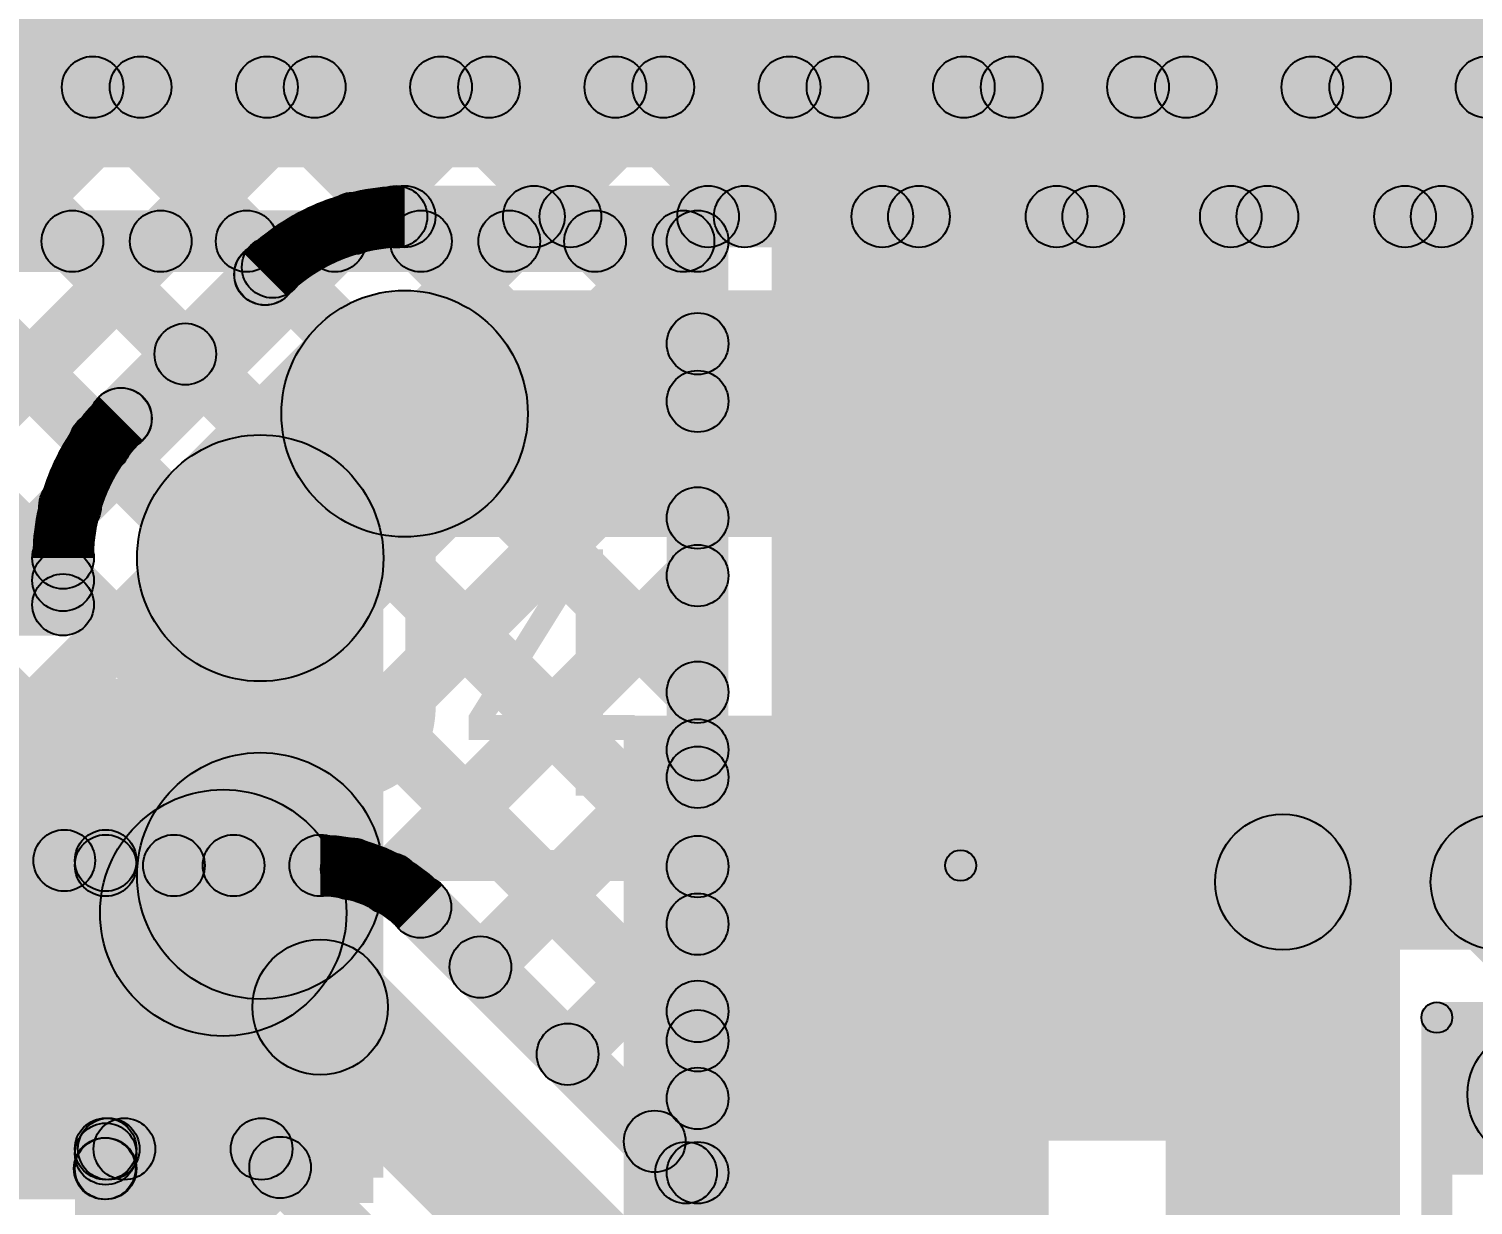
# Model space of a CAD drawing. Header units: millimetres. Extents: x -0.08 to 3.07, y -0.08 to 2.73.
# Drawn here: x 0.9654 to 1.1999, y 1.2426 to 1.4335 of the extents above; entities that cross this region are included whole.
import ezdxf

# ---------------------------------------------------------------- set-up
doc = ezdxf.new("R2010")
doc.units = ezdxf.units.MM
doc.header["$MEASUREMENT"] = 0
for name, color, linetype in [('BottomLayer', 5, 'Continuous'), ('BottomPaste', 16, 'Continuous'), ('BottomSolder', 6, 'Continuous'), ('TopLayer', 1, 'Continuous'), ('TopOverlay', 2, 'Continuous'), ('TopPaste', 8, 'Continuous'), ('TopSolder', 216, 'Continuous')]:
    doc.layers.add(name, color=color, linetype=linetype)

# ---------------------------------------------------------------- blocks, each defined once
blk = doc.blocks.new('R__0402_43')
at = {"layer": 'TopLayer'}
for points in [[(-0.0275, -0.0125), (-0.0275, 0.0125), (-0.0095, 0.0125), (-0.0095, -0.0125)], [(0.0095, -0.0125), (0.0095, 0.0125), (0.0275, 0.0125), (0.0275, -0.0125)]]:
    blk.add_hatch(color=1, dxfattribs=at).paths.add_polyline_path(points)
at = {"layer": 'TopOverlay'}
h = blk.add_hatch(color=2, dxfattribs=at)
edge = h.paths.add_edge_path()
edge.add_arc((-0.031, 0.016), 0.0025, 0, 360)
h = blk.add_hatch(color=2, dxfattribs=at)
edge = h.paths.add_edge_path()
edge.add_arc((-0.031, 0.016), 0.0025, 0, 360)
for points in [[(-0.031, 0.0135), (-0.031, 0.0185), (0.031, 0.0185), (0.031, 0.0135)], [(-0.0335, 0.016), (-0.0285, 0.016), (-0.0285, -0.016), (-0.0335, -0.016)], [(0.0285, 0.016), (0.0335, 0.016), (0.0335, -0.016), (0.0285, -0.016)], [(-0.031, -0.0185), (-0.031, -0.0135), (0.031, -0.0135), (0.031, -0.0185)], [(-0.032, -0.01706), (-0.032, -0.01694), (0.032, -0.01694), (0.032, -0.01706)]]:
    blk.add_hatch(color=2, dxfattribs=at).paths.add_polyline_path(points)
h = blk.add_hatch(color=2, dxfattribs=at)
edge = h.paths.add_edge_path()
edge.add_arc((0.031, 0.016), 0.0025, 0, 360)
h = blk.add_hatch(color=2, dxfattribs=at)
edge = h.paths.add_edge_path()
edge.add_arc((0.031, 0.016), 0.0025, 0, 360)
h = blk.add_hatch(color=2, dxfattribs=at)
edge = h.paths.add_edge_path()
edge.add_arc((-0.031, -0.016), 0.0025, 0, 360)
h = blk.add_hatch(color=2, dxfattribs=at)
edge = h.paths.add_edge_path()
edge.add_arc((-0.031, -0.016), 0.0025, 0, 360)
h = blk.add_hatch(color=2, dxfattribs=at)
edge = h.paths.add_edge_path()
edge.add_arc((0.031, -0.016), 0.0025, 0, 360)
h = blk.add_hatch(color=2, dxfattribs=at)
edge = h.paths.add_edge_path()
edge.add_arc((0.031, -0.016), 0.0025, 0, 360)
h = blk.add_hatch(color=2, dxfattribs=at)
edge = h.paths.add_edge_path()
edge.add_arc((-0.032, -0.017), 0.0000635, 0, 360)
h = blk.add_hatch(color=2, dxfattribs=at)
edge = h.paths.add_edge_path()
edge.add_arc((0.032, -0.017), 0.0000635, 0, 360)
at = {"layer": 'TopPaste'}
for points in [[(-0.0275, -0.0125), (-0.0275, 0.0125), (-0.0095, 0.0125), (-0.0095, -0.0125)], [(0.0095, -0.0125), (0.0095, 0.0125), (0.0275, 0.0125), (0.0275, -0.0125)]]:
    blk.add_hatch(color=8, dxfattribs=at).paths.add_polyline_path(points)
at = {"layer": 'TopSolder'}
for points in [[(-0.0315, -0.0165), (-0.0315, 0.0165), (-0.0055, 0.0165), (-0.0055, -0.0165)], [(0.0055, -0.0165), (0.0055, 0.0165), (0.0315, 0.0165), (0.0315, -0.0165)]]:
    blk.add_hatch(color=216, dxfattribs=at).paths.add_polyline_path(points)
at = {"layer": 'TopOverlay'}
for centre, radius in [((-0.031, 0.016), 0.0025), ((-0.031, 0.016), 0.0025), ((0.031, 0.016), 0.0025), ((0.031, 0.016), 0.0025), ((-0.031, -0.016), 0.0025), ((-0.031, -0.016), 0.0025), ((0.031, -0.016), 0.0025), ((0.031, -0.016), 0.0025), ((-0.032, -0.017), 0.0000635), ((0.032, -0.017), 0.0000635)]:
    blk.add_circle(centre, radius, dxfattribs=at)
blk = doc.blocks.new('SOT23_3_B_51')
at = {"layer": 'BottomLayer'}
for points in [[(-0.02166, 0.02657), (-0.05316, 0.02657), (-0.05316, 0.05807), (-0.02166, 0.05807)], [(0.05314, 0.02657), (0.02165, 0.02657), (0.02165, 0.05807), (0.05314, 0.05807)], [(0.01574, -0.05807), (-0.01575, -0.05807), (-0.01575, -0.02657), (0.01574, -0.02657)]]:
    blk.add_hatch(color=5, dxfattribs=at).paths.add_polyline_path(points)
at = {"layer": 'BottomPaste'}
for points in [[(-0.02166, 0.02657), (-0.05316, 0.02657), (-0.05316, 0.05807), (-0.02166, 0.05807)], [(0.05314, 0.02657), (0.02165, 0.02657), (0.02165, 0.05807), (0.05314, 0.05807)], [(0.01574, -0.05807), (-0.01575, -0.05807), (-0.01575, -0.02657), (0.01574, -0.02657)]]:
    blk.add_hatch(color=16, dxfattribs=at).paths.add_polyline_path(points)
at = {"layer": 'BottomSolder'}
for points in [[(-0.01766, 0.02257), (-0.05716, 0.02257), (-0.05716, 0.06207), (-0.01766, 0.06207)], [(0.05714, 0.02257), (0.01765, 0.02257), (0.01765, 0.06207), (0.05714, 0.06207)], [(0.01974, -0.06207), (-0.01975, -0.06207), (-0.01975, -0.02257), (0.01974, -0.02257)]]:
    blk.add_hatch(color=6, dxfattribs=at).paths.add_polyline_path(points)
blk = doc.blocks.new('LM393DT_60')
at = {"layer": 'TopLayer'}
for points in [[(-0.07579, -0.06319), (-0.07579, -0.08681), (-0.13681, -0.08681), (-0.13681, -0.06319)], [(0.13681, -0.06319), (0.13681, -0.08681), (0.07579, -0.08681), (0.07579, -0.06319)]]:
    blk.add_hatch(color=1, dxfattribs=at).paths.add_polyline_path(points)
at = {"layer": 'TopOverlay'}
h = blk.add_hatch(color=2, dxfattribs=at)
edge = h.paths.add_edge_path()
edge.add_arc((-0.075, -0.098), 0.0025, 0, 360)
blk.add_hatch(color=2, dxfattribs=at).paths.add_polyline_path([(0.08, -0.0955), (0.08, -0.1005), (-0.075, -0.1005), (-0.075, -0.0955)])
at = {"layer": 'TopPaste'}
for points in [[(-0.07579, -0.06319), (-0.07579, -0.08681), (-0.13681, -0.08681), (-0.13681, -0.06319)], [(0.13681, -0.06319), (0.13681, -0.08681), (0.07579, -0.08681), (0.07579, -0.06319)]]:
    blk.add_hatch(color=8, dxfattribs=at).paths.add_polyline_path(points)
at = {"layer": 'TopSolder'}
for points in [[(-0.07179, -0.05919), (-0.07179, -0.09081), (-0.14081, -0.09081), (-0.14081, -0.05919)], [(0.14081, -0.05919), (0.14081, -0.09081), (0.07179, -0.09081), (0.07179, -0.05919)]]:
    blk.add_hatch(color=216, dxfattribs=at).paths.add_polyline_path(points)
at = {"layer": 'TopOverlay'}
blk.add_circle((-0.075, -0.098), 0.0025, dxfattribs=at)
blk = doc.blocks.new('SPX3940AM3_L_3_3_TR_62')
at = {"layer": 'TopLayer'}
blk.add_hatch(color=1, dxfattribs=at).paths.add_polyline_path([(-0.06299, 0.14961), (0.06299, 0.14961), (0.06299, 0.07087), (-0.06299, 0.07087)])
at = {"layer": 'TopPaste'}
blk.add_hatch(color=8, dxfattribs=at).paths.add_polyline_path([(-0.06299, 0.14961), (0.06299, 0.14961), (0.06299, 0.07087), (-0.06299, 0.07087)])
at = {"layer": 'TopSolder'}
blk.add_hatch(color=216, dxfattribs=at).paths.add_polyline_path([(-0.06699, 0.15361), (0.06699, 0.15361), (0.06699, 0.06687), (-0.06699, 0.06687)])
blk = doc.blocks.new('S______B______B_67')
at = {"layer": 'BottomLayer'}
for points in [[(-0.015, 0.0175), (-0.015, -0.0175), (-0.045, -0.0175), (-0.045, 0.0175)], [(0.045, 0.0175), (0.045, -0.0175), (0.015, -0.0175), (0.015, 0.0175)]]:
    blk.add_hatch(color=5, dxfattribs=at).paths.add_polyline_path(points)
at = {"layer": 'BottomPaste'}
for points in [[(-0.015, 0.0175), (-0.015, -0.0175), (-0.045, -0.0175), (-0.045, 0.0175)], [(0.045, 0.0175), (0.045, -0.0175), (0.015, -0.0175), (0.015, 0.0175)]]:
    blk.add_hatch(color=16, dxfattribs=at).paths.add_polyline_path(points)
at = {"layer": 'BottomSolder'}
for points in [[(-0.011, 0.0215), (-0.011, -0.0215), (-0.049, -0.0215), (-0.049, 0.0215)], [(0.049, 0.0215), (0.049, -0.0215), (0.011, -0.0215), (0.011, 0.0215)]]:
    blk.add_hatch(color=6, dxfattribs=at).paths.add_polyline_path(points)
blk = doc.blocks.new('S______B______B_68')
at = {"layer": 'BottomLayer'}
for points in [[(-0.015, 0.0175), (-0.015, -0.0175), (-0.045, -0.0175), (-0.045, 0.0175)], [(0.045, 0.0175), (0.045, -0.0175), (0.015, -0.0175), (0.015, 0.0175)]]:
    blk.add_hatch(color=5, dxfattribs=at).paths.add_polyline_path(points)
at = {"layer": 'BottomPaste'}
for points in [[(-0.015, 0.0175), (-0.015, -0.0175), (-0.045, -0.0175), (-0.045, 0.0175)], [(0.045, 0.0175), (0.045, -0.0175), (0.015, -0.0175), (0.015, 0.0175)]]:
    blk.add_hatch(color=16, dxfattribs=at).paths.add_polyline_path(points)
at = {"layer": 'BottomSolder'}
for points in [[(-0.011, 0.0215), (-0.011, -0.0215), (-0.049, -0.0215), (-0.049, 0.0215)], [(0.049, 0.0215), (0.049, -0.0215), (0.011, -0.0215), (0.011, 0.0215)]]:
    blk.add_hatch(color=6, dxfattribs=at).paths.add_polyline_path(points)

msp = doc.modelspace()

# ---------------------------------------------------------------- hatches: boundary and pattern name
at = {"layer": 'BottomLayer'}
for points in [[(0.64116, 1.419), (0.64116, 1.429), (1.295, 1.429), (1.295, 1.419)], [(0.91569, 1.42046), (0.92276, 1.42754), (0.98054, 1.36976), (0.97347, 1.36269)], [(0.94154, 1.34661), (0.93446, 1.35368), (1.00832, 1.42754), (1.01539, 1.42046)], [(0.94154, 1.3749), (0.93446, 1.38197), (0.98003, 1.42754), (0.9871, 1.42046)], [(0.94398, 1.42046), (0.95105, 1.42754), (0.99438, 1.3842), (0.98731, 1.37713)], [(0.97226, 1.42046), (0.97933, 1.42754), (1.00855, 1.39831), (1.00148, 1.39124)], [(1.00054, 1.42046), (1.00762, 1.42754), (1.02864, 1.40651), (1.02157, 1.39944)], [(1.02154, 1.39834), (1.01447, 1.40541), (1.0366, 1.42754), (1.04367, 1.42046)], [(1.02883, 1.42046), (1.0359, 1.42754), (1.0569, 1.40654), (1.04983, 1.39946)], [(1.05096, 1.39946), (1.04389, 1.40654), (1.06489, 1.42754), (1.07196, 1.42046)], [(1.05711, 1.42046), (1.06418, 1.42754), (1.08518, 1.40654), (1.07811, 1.39946)], [(1.07924, 1.39946), (1.07217, 1.40654), (1.09317, 1.42754), (1.10024, 1.42046)], [(1.0854, 1.42046), (1.09247, 1.42754), (1.11347, 1.40654), (1.1064, 1.39946)], [(1.10753, 1.39946), (1.10045, 1.40654), (1.12145, 1.42754), (1.12853, 1.42046)], [(1.11368, 1.42046), (1.12075, 1.42754), (1.14175, 1.40654), (1.13468, 1.39946)], [(1.13581, 1.39946), (1.12874, 1.40654), (1.14974, 1.42754), (1.15681, 1.42046)], [(1.14197, 1.42046), (1.14904, 1.42754), (1.17004, 1.40654), (1.16297, 1.39946)], [(1.16409, 1.39946), (1.15702, 1.40654), (1.17802, 1.42754), (1.18509, 1.42046)], [(1.17025, 1.42046), (1.17732, 1.42754), (1.19832, 1.40654), (1.19125, 1.39946)], [(1.19238, 1.39946), (1.18531, 1.40654), (1.20631, 1.42754), (1.21338, 1.42046)], [(1.19853, 1.42046), (1.20561, 1.42754), (1.22661, 1.40654), (1.21953, 1.39946)], [(1.02643, 1.398), (1.02643, 1.408), (1.271, 1.408), (1.271, 1.398)], [(0.98394, 1.36669), (0.97686, 1.37376), (1.00024, 1.39714), (1.00731, 1.39006)], [(1.02643, 1.351), (1.02643, 1.391), (1.271, 1.391), (1.271, 1.351)], [(1.01714, 1.33343), (0.98886, 1.36171), (1.01229, 1.38514), (1.04057, 1.35686)], [(0.93446, 1.37341), (0.94154, 1.38048), (0.97454, 1.34748), (0.96746, 1.34041)], [(0.95967, 1.33646), (0.9526, 1.34354), (0.96859, 1.35953), (0.97566, 1.35246)], [(0.976, 1.34), (0.966, 1.34), (0.966, 1.34757), (0.976, 1.34757)], [(1.023, 1.296), (0.983, 1.296), (0.983, 1.34757), (1.023, 1.34757)], [(0.938, 1.335), (0.938, 1.345), (0.971, 1.345), (0.971, 1.335)], [(1.023, 1.328), (0.88, 1.328), (0.88, 1.247), (1.023, 1.247)], [(1.062, 1.206), (1.131, 1.206), (1.131, 1.322), (1.062, 1.322)], [(1.01114, 1.27586), (0.98286, 1.30414), (0.98886, 1.31014), (1.01714, 1.28186)], [(1.169, 1.284), (1.169, 1.306), (1.204, 1.306), (1.204, 1.284)], [(1.19622, 1.28722), (1.21178, 1.30278), (1.24578, 1.26878), (1.23022, 1.25322)], [(1.153, 1.19), (1.188, 1.19), (1.188, 1.262), (1.153, 1.262)]]:
    msp.add_hatch(color=5, dxfattribs=at).paths.add_polyline_path(points)
h = msp.add_hatch(color=5, dxfattribs=at)
edge = h.paths.add_edge_path()
edge.add_arc((0.9758, 1.424), 0.005, 0, 360)
h = msp.add_hatch(color=5, dxfattribs=at)
edge = h.paths.add_edge_path()
edge.add_arc((0.98357, 1.424), 0.005, 0, 360)
h = msp.add_hatch(color=5, dxfattribs=at)
edge = h.paths.add_edge_path()
edge.add_arc((1.00408, 1.424), 0.005, 0, 360)
h = msp.add_hatch(color=5, dxfattribs=at)
edge = h.paths.add_edge_path()
edge.add_arc((1.01185, 1.424), 0.005, 0, 360)
h = msp.add_hatch(color=5, dxfattribs=at)
edge = h.paths.add_edge_path()
edge.add_arc((1.03236, 1.424), 0.005, 0, 360)
h = msp.add_hatch(color=5, dxfattribs=at)
edge = h.paths.add_edge_path()
edge.add_arc((1.04014, 1.424), 0.005, 0, 360)
h = msp.add_hatch(color=5, dxfattribs=at)
edge = h.paths.add_edge_path()
edge.add_arc((1.06065, 1.424), 0.005, 0, 360)
h = msp.add_hatch(color=5, dxfattribs=at)
edge = h.paths.add_edge_path()
edge.add_arc((1.06842, 1.424), 0.005, 0, 360)
h = msp.add_hatch(color=5, dxfattribs=at)
edge = h.paths.add_edge_path()
edge.add_arc((1.08893, 1.424), 0.005, 0, 360)
h = msp.add_hatch(color=5, dxfattribs=at)
edge = h.paths.add_edge_path()
edge.add_arc((1.09671, 1.424), 0.005, 0, 360)
h = msp.add_hatch(color=5, dxfattribs=at)
edge = h.paths.add_edge_path()
edge.add_arc((1.11722, 1.424), 0.005, 0, 360)
h = msp.add_hatch(color=5, dxfattribs=at)
edge = h.paths.add_edge_path()
edge.add_arc((1.12499, 1.424), 0.005, 0, 360)
h = msp.add_hatch(color=5, dxfattribs=at)
edge = h.paths.add_edge_path()
edge.add_arc((1.1455, 1.424), 0.005, 0, 360)
h = msp.add_hatch(color=5, dxfattribs=at)
edge = h.paths.add_edge_path()
edge.add_arc((1.15327, 1.424), 0.005, 0, 360)
h = msp.add_hatch(color=5, dxfattribs=at)
edge = h.paths.add_edge_path()
edge.add_arc((1.17379, 1.424), 0.005, 0, 360)
h = msp.add_hatch(color=5, dxfattribs=at)
edge = h.paths.add_edge_path()
edge.add_arc((1.18156, 1.424), 0.005, 0, 360)
h = msp.add_hatch(color=5, dxfattribs=at)
edge = h.paths.add_edge_path()
edge.add_arc((1.20207, 1.424), 0.005, 0, 360)
h = msp.add_hatch(color=5, dxfattribs=at)
edge = h.paths.add_edge_path()
edge.add_arc((1.01801, 1.40187), 0.005, 0, 360)
h = msp.add_hatch(color=5, dxfattribs=at)
edge = h.paths.add_edge_path()
edge.add_arc((1.02511, 1.40297), 0.005, 0, 360)
h = msp.add_hatch(color=5, dxfattribs=at)
edge = h.paths.add_edge_path()
edge.add_arc((1.02643, 1.403), 0.005, 0, 360)
h = msp.add_hatch(color=5, dxfattribs=at)
edge = h.paths.add_edge_path()
edge.add_arc((1.02643, 1.403), 0.005, 0, 360)
h = msp.add_hatch(color=5, dxfattribs=at)
edge = h.paths.add_edge_path()
edge.add_arc((1.02643, 1.403), 0.005, 0, 360)
h = msp.add_hatch(color=5, dxfattribs=at)
edge = h.paths.add_edge_path()
edge.add_arc((1.04742, 1.403), 0.005, 0, 360)
h = msp.add_hatch(color=5, dxfattribs=at)
edge = h.paths.add_edge_path()
edge.add_arc((1.05336, 1.403), 0.005, 0, 360)
h = msp.add_hatch(color=5, dxfattribs=at)
edge = h.paths.add_edge_path()
edge.add_arc((1.07571, 1.403), 0.005, 0, 360)
h = msp.add_hatch(color=5, dxfattribs=at)
edge = h.paths.add_edge_path()
edge.add_arc((1.08165, 1.403), 0.005, 0, 360)
h = msp.add_hatch(color=5, dxfattribs=at)
edge = h.paths.add_edge_path()
edge.add_arc((1.10399, 1.403), 0.005, 0, 360)
h = msp.add_hatch(color=5, dxfattribs=at)
edge = h.paths.add_edge_path()
edge.add_arc((1.10993, 1.403), 0.005, 0, 360)
h = msp.add_hatch(color=5, dxfattribs=at)
edge = h.paths.add_edge_path()
edge.add_arc((1.13227, 1.403), 0.005, 0, 360)
h = msp.add_hatch(color=5, dxfattribs=at)
edge = h.paths.add_edge_path()
edge.add_arc((1.13822, 1.403), 0.005, 0, 360)
h = msp.add_hatch(color=5, dxfattribs=at)
edge = h.paths.add_edge_path()
edge.add_arc((1.16056, 1.403), 0.005, 0, 360)
h = msp.add_hatch(color=5, dxfattribs=at)
edge = h.paths.add_edge_path()
edge.add_arc((1.1665, 1.403), 0.005, 0, 360)
h = msp.add_hatch(color=5, dxfattribs=at)
edge = h.paths.add_edge_path()
edge.add_arc((1.18884, 1.403), 0.005, 0, 360)
h = msp.add_hatch(color=5, dxfattribs=at)
edge = h.paths.add_edge_path()
edge.add_arc((1.19479, 1.403), 0.005, 0, 360)
h = msp.add_hatch(color=5, dxfattribs=at)
edge = h.paths.add_edge_path()
edge.add_arc((1.00502, 1.39478), 0.005, 0, 360)
h = msp.add_hatch(color=5, dxfattribs=at)
edge = h.paths.add_edge_path()
edge.add_arc((1.00378, 1.3936), 0.005, 0, 360)
h = msp.add_hatch(color=5, dxfattribs=at)
edge = h.paths.add_edge_path()
edge.add_arc((1.00378, 1.3936), 0.005, 0, 360)
h = msp.add_hatch(color=5, dxfattribs=at)
edge = h.paths.add_edge_path()
edge.add_arc((1.0038, 1.39363), 0.005, 0, 360)
h = msp.add_hatch(color=5, dxfattribs=at)
edge = h.paths.add_edge_path()
edge.add_arc((1.02643, 1.371), 0.02, 0, 360)
h = msp.add_hatch(color=5, dxfattribs=at)
edge = h.paths.add_edge_path()
edge.add_arc((1.02643, 1.371), 0.02, 0, 360)
h = msp.add_hatch(color=5, dxfattribs=at)
edge = h.paths.add_edge_path()
edge.add_arc((0.99084, 1.38067), 0.005, 0, 360)
h = msp.add_hatch(color=5, dxfattribs=at)
edge = h.paths.add_edge_path()
edge.add_arc((0.98037, 1.3702), 0.005, 0, 360)
h = msp.add_hatch(color=5, dxfattribs=at)
edge = h.paths.add_edge_path()
edge.add_arc((0.9804, 1.37022), 0.005, 0, 360)
h = msp.add_hatch(color=5, dxfattribs=at)
edge = h.paths.add_edge_path()
edge.add_arc((0.9804, 1.37022), 0.005, 0, 360)
h = msp.add_hatch(color=5, dxfattribs=at)
edge = h.paths.add_edge_path()
edge.add_arc((0.977, 1.36623), 0.005, 0, 360)
h = msp.add_hatch(color=5, dxfattribs=at)
edge = h.paths.add_edge_path()
edge.add_arc((1.003, 1.34757), 0.02, 0, 360)
h = msp.add_hatch(color=5, dxfattribs=at)
edge = h.paths.add_edge_path()
edge.add_arc((1.003, 1.34757), 0.02, 0, 360)
h = msp.add_hatch(color=5, dxfattribs=at)
edge = h.paths.add_edge_path()
edge.add_arc((0.97213, 1.35599), 0.005, 0, 360)
h = msp.add_hatch(color=5, dxfattribs=at)
edge = h.paths.add_edge_path()
edge.add_arc((0.971, 1.34757), 0.005, 0, 360)
h = msp.add_hatch(color=5, dxfattribs=at)
edge = h.paths.add_edge_path()
edge.add_arc((0.971, 1.34757), 0.005, 0, 360)
h = msp.add_hatch(color=5, dxfattribs=at)
edge = h.paths.add_edge_path()
edge.add_arc((0.971, 1.34757), 0.005, 0, 360)
h = msp.add_hatch(color=5, dxfattribs=at)
edge = h.paths.add_edge_path()
edge.add_arc((0.971, 1.34394), 0.005, 0, 360)
h = msp.add_hatch(color=5, dxfattribs=at)
edge = h.paths.add_edge_path()
edge.add_arc((0.971, 1.34), 0.005, 0, 360)
h = msp.add_hatch(color=5, dxfattribs=at)
edge = h.paths.add_edge_path()
edge.add_arc((0.971, 1.34), 0.005, 0, 360)
h = msp.add_hatch(color=5, dxfattribs=at)
edge = h.paths.add_edge_path()
edge.add_arc((1.003, 1.296), 0.02, 0, 360)
h = msp.add_hatch(color=5, dxfattribs=at)
edge = h.paths.add_edge_path()
edge.add_arc((1.003, 1.296), 0.02, 0, 360)
h = msp.add_hatch(color=5, dxfattribs=at)
edge = h.paths.add_edge_path()
edge.add_arc((0.997, 1.29), 0.02, 0, 360)
h = msp.add_hatch(color=5, dxfattribs=at)
edge = h.paths.add_edge_path()
edge.add_arc((1.169, 1.295), 0.011, 0, 360)
h = msp.add_hatch(color=5, dxfattribs=at)
edge = h.paths.add_edge_path()
edge.add_arc((1.204, 1.295), 0.011, 0, 360)
h = msp.add_hatch(color=5, dxfattribs=at)
edge = h.paths.add_edge_path()
edge.add_arc((1.204, 1.295), 0.011, 0, 360)
at = {"layer": 'TopLayer'}
for points in [[(1.191, 1.412), (1.285, 1.412), (1.285, 1.713), (1.191, 1.713)], [(0.75564, 1.58052), (0.76271, 1.58759), (1.07754, 1.27276), (1.07046, 1.26569)], [(0.961, 1.411), (1.285, 1.411), (1.285, 1.579), (0.961, 1.579)], [(0.75564, 1.55223), (0.76271, 1.55931), (1.02137, 1.30064), (1.0143, 1.29357)], [(0.72955, 1.55004), (0.73662, 1.55711), (0.99252, 1.30121), (0.98545, 1.29414)], [(1.086, 1.286), (1.285, 1.286), (1.285, 1.555), (1.086, 1.555)], [(0.83462, 1.23969), (0.82755, 1.24676), (0.98332, 1.40254), (0.99039, 1.39546)], [(0.91816, 1.29495), (0.91109, 1.30202), (1.0116, 1.40254), (1.01867, 1.39546)], [(0.94644, 1.29495), (0.93937, 1.30202), (1.03989, 1.40254), (1.04696, 1.39546)], [(0.949, 1.394), (0.949, 1.404), (1.074, 1.404), (1.074, 1.394)], [(0.97473, 1.29495), (0.96766, 1.30202), (1.06817, 1.40254), (1.07524, 1.39546)], [(0.96898, 1.39546), (0.97605, 1.40254), (1.07754, 1.30105), (1.07046, 1.29398)], [(0.99726, 1.39546), (1.00433, 1.40254), (1.07754, 1.32933), (1.07046, 1.32226)], [(1.02554, 1.39546), (1.03262, 1.40254), (1.07754, 1.35762), (1.07046, 1.35054)], [(1.05383, 1.39546), (1.0609, 1.40254), (1.07754, 1.3859), (1.07046, 1.37883)], [(1.079, 1.312), (1.069, 1.312), (1.069, 1.399), (1.079, 1.399)], [(1.0022, 1.29414), (0.99513, 1.30121), (1.07046, 1.37655), (1.07754, 1.36947)], [(1.02754, 1.2912), (1.02047, 1.29827), (1.07046, 1.34826), (1.07754, 1.34119)], [(1.04229, 1.27766), (1.03522, 1.28473), (1.07046, 1.31998), (1.07754, 1.31291)], [(1.079, 1.274), (1.069, 1.274), (1.069, 1.312), (1.079, 1.312)], [(1.079, 1.274), (1.069, 1.274), (1.069, 1.312), (1.079, 1.312)], [(0.89289, 1.29349), (0.89289, 1.30349), (0.97791, 1.30349), (0.97791, 1.29349)], [(0.97791, 1.29268), (0.97791, 1.30268), (1.01274, 1.30268), (1.01274, 1.29268)], [(1.086, 1.253), (1.188, 1.253), (1.188, 1.3), (1.086, 1.3)], [(1.02547, 1.28741), (1.03254, 1.29448), (1.07566, 1.25136), (1.06859, 1.24429)], [(1.05643, 1.26352), (1.04936, 1.27059), (1.07046, 1.29169), (1.07754, 1.28462)], [(0.9354, 1.26368), (0.9354, 1.28568), (1.01274, 1.28568), (1.01274, 1.26368)], [(1.00497, 1.2669), (1.02052, 1.28246), (1.07038, 1.2326), (1.05482, 1.21704)], [(1.079, 1.24782), (1.069, 1.24782), (1.069, 1.274), (1.079, 1.274)], [(1.197, 1.249), (1.227, 1.249), (1.227, 1.272), (1.197, 1.272)], [(1.07057, 1.24938), (1.0635, 1.25645), (1.07046, 1.26341), (1.07754, 1.25634)], [(1.07057, 1.24938), (1.0635, 1.25645), (1.07046, 1.26341), (1.07754, 1.25634)], [(0.97791, 1.24668), (0.97791, 1.25668), (1.00322, 1.25668), (1.00322, 1.24668)], [(0.89289, 1.24587), (0.89289, 1.25587), (0.97791, 1.25587), (0.97791, 1.24587)], [(0.9813, 1.24495), (0.97423, 1.25202), (0.97742, 1.25521), (0.98449, 1.24814)], [(0.97488, 1.24814), (0.98195, 1.25521), (1.0496, 1.18756), (1.04253, 1.18049)], [(0.99968, 1.24814), (1.00675, 1.25521), (1.04987, 1.21209), (1.0428, 1.20502)], [(0.89289, 1.24349), (0.89289, 1.25349), (0.97791, 1.25349), (0.97791, 1.24349)], [(0.98145, 1.21682), (0.97438, 1.22389), (1.00269, 1.2522), (1.00976, 1.24513)], [(0.98291, 1.20087), (0.97291, 1.20087), (0.97291, 1.24849), (0.98291, 1.24849)]]:
    msp.add_hatch(color=1, dxfattribs=at).paths.add_polyline_path(points)
h = msp.add_hatch(color=1, dxfattribs=at)
edge = h.paths.add_edge_path()
edge.add_arc((0.97251, 1.399), 0.005, 0, 360)
h = msp.add_hatch(color=1, dxfattribs=at)
edge = h.paths.add_edge_path()
edge.add_arc((0.98685, 1.399), 0.005, 0, 360)
h = msp.add_hatch(color=1, dxfattribs=at)
edge = h.paths.add_edge_path()
edge.add_arc((1.0008, 1.399), 0.005, 0, 360)
h = msp.add_hatch(color=1, dxfattribs=at)
edge = h.paths.add_edge_path()
edge.add_arc((1.01514, 1.399), 0.005, 0, 360)
h = msp.add_hatch(color=1, dxfattribs=at)
edge = h.paths.add_edge_path()
edge.add_arc((1.02908, 1.399), 0.005, 0, 360)
h = msp.add_hatch(color=1, dxfattribs=at)
edge = h.paths.add_edge_path()
edge.add_arc((1.04342, 1.399), 0.005, 0, 360)
h = msp.add_hatch(color=1, dxfattribs=at)
edge = h.paths.add_edge_path()
edge.add_arc((1.05736, 1.399), 0.005, 0, 360)
h = msp.add_hatch(color=1, dxfattribs=at)
edge = h.paths.add_edge_path()
edge.add_arc((1.07171, 1.399), 0.005, 0, 360)
h = msp.add_hatch(color=1, dxfattribs=at)
edge = h.paths.add_edge_path()
edge.add_arc((1.074, 1.399), 0.005, 0, 360)
h = msp.add_hatch(color=1, dxfattribs=at)
edge = h.paths.add_edge_path()
edge.add_arc((1.074, 1.399), 0.005, 0, 360)
h = msp.add_hatch(color=1, dxfattribs=at)
edge = h.paths.add_edge_path()
edge.add_arc((1.074, 1.38236), 0.005, 0, 360)
h = msp.add_hatch(color=1, dxfattribs=at)
edge = h.paths.add_edge_path()
edge.add_arc((1.074, 1.37301), 0.005, 0, 360)
h = msp.add_hatch(color=1, dxfattribs=at)
edge = h.paths.add_edge_path()
edge.add_arc((1.074, 1.35408), 0.005, 0, 360)
h = msp.add_hatch(color=1, dxfattribs=at)
edge = h.paths.add_edge_path()
edge.add_arc((1.074, 1.34473), 0.005, 0, 360)
h = msp.add_hatch(color=1, dxfattribs=at)
edge = h.paths.add_edge_path()
edge.add_arc((1.074, 1.3258), 0.005, 0, 360)
h = msp.add_hatch(color=1, dxfattribs=at)
edge = h.paths.add_edge_path()
edge.add_arc((1.074, 1.31644), 0.005, 0, 360)
h = msp.add_hatch(color=1, dxfattribs=at)
edge = h.paths.add_edge_path()
edge.add_arc((1.074, 1.312), 0.005, 0, 360)
h = msp.add_hatch(color=1, dxfattribs=at)
edge = h.paths.add_edge_path()
edge.add_arc((1.074, 1.312), 0.005, 0, 360)
h = msp.add_hatch(color=1, dxfattribs=at)
edge = h.paths.add_edge_path()
edge.add_arc((1.074, 1.312), 0.005, 0, 360)
h = msp.add_hatch(color=1, dxfattribs=at)
edge = h.paths.add_edge_path()
edge.add_arc((0.97119, 1.29849), 0.005, 0, 360)
h = msp.add_hatch(color=1, dxfattribs=at)
edge = h.paths.add_edge_path()
edge.add_arc((0.97791, 1.29849), 0.005, 0, 360)
h = msp.add_hatch(color=1, dxfattribs=at)
edge = h.paths.add_edge_path()
edge.add_arc((0.97791, 1.29768), 0.005, 0, 360)
h = msp.add_hatch(color=1, dxfattribs=at)
edge = h.paths.add_edge_path()
edge.add_arc((0.98898, 1.29768), 0.005, 0, 360)
h = msp.add_hatch(color=1, dxfattribs=at)
edge = h.paths.add_edge_path()
edge.add_arc((0.99867, 1.29768), 0.005, 0, 360)
h = msp.add_hatch(color=1, dxfattribs=at)
edge = h.paths.add_edge_path()
edge.add_arc((1.01274, 1.29768), 0.005, 0, 360)
h = msp.add_hatch(color=1, dxfattribs=at)
edge = h.paths.add_edge_path()
edge.add_arc((1.01274, 1.29768), 0.005, 0, 360)
h = msp.add_hatch(color=1, dxfattribs=at)
edge = h.paths.add_edge_path()
edge.add_arc((1.01274, 1.29768), 0.005, 0, 360)
h = msp.add_hatch(color=1, dxfattribs=at)
edge = h.paths.add_edge_path()
edge.add_arc((1.01784, 1.29711), 0.005, 0, 360)
h = msp.add_hatch(color=1, dxfattribs=at)
edge = h.paths.add_edge_path()
edge.add_arc((1.074, 1.29751), 0.005, 0, 360)
h = msp.add_hatch(color=1, dxfattribs=at)
edge = h.paths.add_edge_path()
edge.add_arc((1.02401, 1.29473), 0.005, 0, 360)
h = msp.add_hatch(color=1, dxfattribs=at)
edge = h.paths.add_edge_path()
edge.add_arc((1.02901, 1.29094), 0.005, 0, 360)
h = msp.add_hatch(color=1, dxfattribs=at)
edge = h.paths.add_edge_path()
edge.add_arc((1.02901, 1.29094), 0.005, 0, 360)
h = msp.add_hatch(color=1, dxfattribs=at)
edge = h.paths.add_edge_path()
edge.add_arc((1.02901, 1.29094), 0.005, 0, 360)
h = msp.add_hatch(color=1, dxfattribs=at)
edge = h.paths.add_edge_path()
edge.add_arc((1.074, 1.28816), 0.005, 0, 360)
h = msp.add_hatch(color=1, dxfattribs=at)
edge = h.paths.add_edge_path()
edge.add_arc((1.01274, 1.27468), 0.011, 0, 360)
h = msp.add_hatch(color=1, dxfattribs=at)
edge = h.paths.add_edge_path()
edge.add_arc((1.01274, 1.27468), 0.011, 0, 360)
h = msp.add_hatch(color=1, dxfattribs=at)
edge = h.paths.add_edge_path()
edge.add_arc((1.03875, 1.28119), 0.005, 0, 360)
h = msp.add_hatch(color=1, dxfattribs=at)
edge = h.paths.add_edge_path()
edge.add_arc((1.074, 1.274), 0.005, 0, 360)
h = msp.add_hatch(color=1, dxfattribs=at)
edge = h.paths.add_edge_path()
edge.add_arc((1.074, 1.274), 0.005, 0, 360)
h = msp.add_hatch(color=1, dxfattribs=at)
edge = h.paths.add_edge_path()
edge.add_arc((1.074, 1.274), 0.005, 0, 360)
h = msp.add_hatch(color=1, dxfattribs=at)
edge = h.paths.add_edge_path()
edge.add_arc((1.074, 1.26923), 0.005, 0, 360)
h = msp.add_hatch(color=1, dxfattribs=at)
edge = h.paths.add_edge_path()
edge.add_arc((1.0529, 1.26705), 0.005, 0, 360)
h = msp.add_hatch(color=1, dxfattribs=at)
edge = h.paths.add_edge_path()
edge.add_arc((1.21, 1.2605), 0.011, 0, 360)
h = msp.add_hatch(color=1, dxfattribs=at)
edge = h.paths.add_edge_path()
edge.add_arc((1.074, 1.25987), 0.005, 0, 360)
h = msp.add_hatch(color=1, dxfattribs=at)
edge = h.paths.add_edge_path()
edge.add_arc((1.074, 1.25987), 0.005, 0, 360)
h = msp.add_hatch(color=1, dxfattribs=at)
edge = h.paths.add_edge_path()
edge.add_arc((0.97791, 1.25168), 0.005, 0, 360)
h = msp.add_hatch(color=1, dxfattribs=at)
edge = h.paths.add_edge_path()
edge.add_arc((0.97841, 1.25168), 0.005, 0, 360)
h = msp.add_hatch(color=1, dxfattribs=at)
edge = h.paths.add_edge_path()
edge.add_arc((0.98095, 1.25168), 0.005, 0, 360)
h = msp.add_hatch(color=1, dxfattribs=at)
edge = h.paths.add_edge_path()
edge.add_arc((1.00322, 1.25168), 0.005, 0, 360)
h = msp.add_hatch(color=1, dxfattribs=at)
edge = h.paths.add_edge_path()
edge.add_arc((1.00322, 1.25168), 0.005, 0, 360)
h = msp.add_hatch(color=1, dxfattribs=at)
edge = h.paths.add_edge_path()
edge.add_arc((1.06704, 1.25291), 0.005, 0, 360)
h = msp.add_hatch(color=1, dxfattribs=at)
edge = h.paths.add_edge_path()
edge.add_arc((1.06704, 1.25291), 0.005, 0, 360)
h = msp.add_hatch(color=1, dxfattribs=at)
edge = h.paths.add_edge_path()
edge.add_arc((0.97791, 1.25087), 0.005, 0, 360)
h = msp.add_hatch(color=1, dxfattribs=at)
edge = h.paths.add_edge_path()
edge.add_arc((0.97776, 1.24849), 0.005, 0, 360)
h = msp.add_hatch(color=1, dxfattribs=at)
edge = h.paths.add_edge_path()
edge.add_arc((0.97791, 1.24849), 0.005, 0, 360)
h = msp.add_hatch(color=1, dxfattribs=at)
edge = h.paths.add_edge_path()
edge.add_arc((0.97791, 1.24849), 0.005, 0, 360)
h = msp.add_hatch(color=1, dxfattribs=at)
edge = h.paths.add_edge_path()
edge.add_arc((1.00623, 1.24867), 0.005, 0, 360)
h = msp.add_hatch(color=1, dxfattribs=at)
edge = h.paths.add_edge_path()
edge.add_arc((1.07213, 1.24782), 0.005, 0, 360)
h = msp.add_hatch(color=1, dxfattribs=at)
edge = h.paths.add_edge_path()
edge.add_arc((1.074, 1.24782), 0.005, 0, 360)

# ---------------------------------------------------------------- linework, layer by layer
at = {"layer": 'BottomLayer', "const_width": 0.01}
for points in [[(1.00378, 1.3936, -0.199231), (1.02643, 1.403)], [(1.0038, 1.39363, -0.198912), (1.02643, 1.403)], [(0.971, 1.34757, -0.199231), (0.9804, 1.37022)], [(0.971, 1.34757, -0.198912), (0.98037, 1.3702)]]:
    msp.add_lwpolyline(points, format="xyb", dxfattribs=at)
at = {"layer": 'BottomLayer'}
for centre, radius in [((0.9758, 1.424), 0.005), ((0.98357, 1.424), 0.005), ((1.00408, 1.424), 0.005), ((1.01185, 1.424), 0.005), ((1.03236, 1.424), 0.005), ((1.04014, 1.424), 0.005), ((1.06065, 1.424), 0.005), ((1.06842, 1.424), 0.005), ((1.08893, 1.424), 0.005), ((1.09671, 1.424), 0.005), ((1.11722, 1.424), 0.005), ((1.12499, 1.424), 0.005), ((1.1455, 1.424), 0.005), ((1.15327, 1.424), 0.005), ((1.17379, 1.424), 0.005), ((1.18156, 1.424), 0.005), ((1.20207, 1.424), 0.005), ((1.01801, 1.40187), 0.005), ((1.02511, 1.40297), 0.005), ((1.02643, 1.403), 0.005), ((1.02643, 1.403), 0.005), ((1.02643, 1.403), 0.005), ((1.04742, 1.403), 0.005), ((1.05336, 1.403), 0.005), ((1.07571, 1.403), 0.005), ((1.08165, 1.403), 0.005), ((1.10399, 1.403), 0.005), ((1.10993, 1.403), 0.005), ((1.13227, 1.403), 0.005), ((1.13822, 1.403), 0.005), ((1.16056, 1.403), 0.005), ((1.1665, 1.403), 0.005), ((1.18884, 1.403), 0.005), ((1.19479, 1.403), 0.005), ((1.00502, 1.39478), 0.005), ((1.00378, 1.3936), 0.005), ((1.00378, 1.3936), 0.005), ((1.0038, 1.39363), 0.005), ((1.02643, 1.371), 0.02), ((1.02643, 1.371), 0.02), ((0.99084, 1.38067), 0.005), ((0.98037, 1.3702), 0.005), ((0.9804, 1.37022), 0.005), ((0.9804, 1.37022), 0.005), ((0.977, 1.36623), 0.005), ((1.003, 1.34757), 0.02), ((1.003, 1.34757), 0.02), ((0.97213, 1.35599), 0.005), ((0.971, 1.34757), 0.005), ((0.971, 1.34757), 0.005), ((0.971, 1.34757), 0.005), ((0.971, 1.34394), 0.005), ((0.971, 1.34), 0.005), ((0.971, 1.34), 0.005), ((1.003, 1.296), 0.02), ((1.003, 1.296), 0.02), ((0.997, 1.29), 0.02), ((1.169, 1.295), 0.011), ((1.204, 1.295), 0.011), ((1.204, 1.295), 0.011)]:
    msp.add_circle(centre, radius, dxfattribs=at)
at = {"layer": 'TopLayer', "const_width": 0.01}
msp.add_lwpolyline([(1.01274, 1.29768, -0.198912), (1.02901, 1.29094)], format="xyb", dxfattribs=at)
msp.add_lwpolyline([(1.01274, 1.29768, -0.198912), (1.02901, 1.29094)], format="xyb", dxfattribs=at)
at = {"layer": 'TopLayer'}
for centre, radius in [((0.97251, 1.399), 0.005), ((0.98685, 1.399), 0.005), ((1.0008, 1.399), 0.005), ((1.01514, 1.399), 0.005), ((1.02908, 1.399), 0.005), ((1.04342, 1.399), 0.005), ((1.05736, 1.399), 0.005), ((1.07171, 1.399), 0.005), ((1.074, 1.399), 0.005), ((1.074, 1.399), 0.005), ((1.074, 1.38236), 0.005), ((1.074, 1.37301), 0.005), ((1.074, 1.35408), 0.005), ((1.074, 1.34473), 0.005), ((1.074, 1.3258), 0.005), ((1.074, 1.31644), 0.005), ((1.074, 1.312), 0.005), ((1.074, 1.312), 0.005), ((1.074, 1.312), 0.005), ((0.97119, 1.29849), 0.005), ((0.97791, 1.29849), 0.005), ((0.97791, 1.29768), 0.005), ((0.98898, 1.29768), 0.005), ((0.99867, 1.29768), 0.005), ((1.01274, 1.29768), 0.005), ((1.01274, 1.29768), 0.005), ((1.01274, 1.29768), 0.005), ((1.01784, 1.29711), 0.005), ((1.074, 1.29751), 0.005), ((1.02401, 1.29473), 0.005), ((1.02901, 1.29094), 0.005), ((1.02901, 1.29094), 0.005), ((1.02901, 1.29094), 0.005), ((1.074, 1.28816), 0.005), ((1.01274, 1.27468), 0.011), ((1.01274, 1.27468), 0.011), ((1.03875, 1.28119), 0.005), ((1.074, 1.274), 0.005), ((1.074, 1.274), 0.005), ((1.074, 1.274), 0.005), ((1.074, 1.26923), 0.005), ((1.0529, 1.26705), 0.005), ((1.21, 1.2605), 0.011), ((1.074, 1.25987), 0.005), ((1.074, 1.25987), 0.005), ((0.97791, 1.25168), 0.005), ((0.97841, 1.25168), 0.005), ((0.98095, 1.25168), 0.005), ((1.00322, 1.25168), 0.005), ((1.00322, 1.25168), 0.005), ((1.06704, 1.25291), 0.005), ((1.06704, 1.25291), 0.005), ((0.97791, 1.25087), 0.005), ((0.97776, 1.24849), 0.005), ((0.97791, 1.24849), 0.005), ((0.97791, 1.24849), 0.005), ((1.00623, 1.24867), 0.005), ((1.07213, 1.24782), 0.005), ((1.074, 1.24782), 0.005)]:
    msp.add_circle(centre, radius, dxfattribs=at)

# ---------------------------------------------------------------- block references
for name, p, rotation in [('SPX3940AM3_L_3_3_TR_62', (1.22855, 1.56276), 180), ('S______B______B_67', (1.139, 1.295), 360), ('LM393DT_60', (1.0417, 1.19968), 180), ('SOT23_3_B_51', (1.00159, 1.22032), 180), ('R__0402_43', (1.21, 1.242), 90), ('S______B______B_68', (1.139, 1.244), 360)]:
    msp.add_blockref(name, p, dxfattribs=dict(rotation=rotation))

# ---------------------------------------------------------------- texts
at = {"layer": 'TopOverlay'}
msp.add_text('U4', height=0.04, dxfattribs=at).set_placement((0.997, 1.309))

doc.saveas('drawing.dxf')
